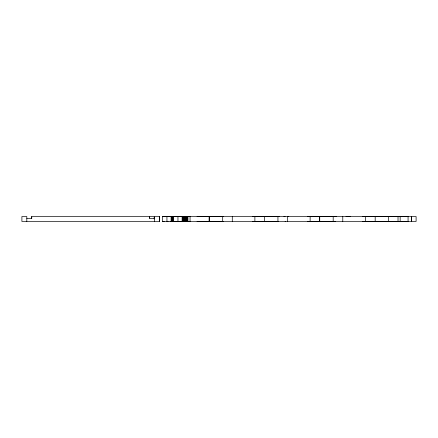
<?xml version="1.0" encoding="UTF-8"?>
<svg xmlns="http://www.w3.org/2000/svg" width="438" height="438" viewBox="0 0 438 438"><rect width="100%" height="100%" fill="white"/><g stroke="black" fill="none" stroke-linecap="round" stroke-linejoin="round"><path stroke-width="0.66" d="M154.57 221.453L154.565 216.547L159.476 216.547L159.476 221.453L21.9 221.453L21.9 216.547L26.811 216.547L26.811 221.453M26.806 218.387L31.717 218.387L31.717 216.547L154.171 216.553L154.171 219.005M149.654 218.387L149.654 216.547L149.654 218.387L154.57 218.387M371.26 216.525L375.185 216.531L375.191 221.436L369.135 221.436M162.345 216.558L416.1 216.547L416.1 221.453L162.345 221.464L162.345 216.558L167.946 216.558M178.326 216.531L179.126 216.536M178.326 221.442L179.126 221.442M209.342 216.531L207.721 216.531M264.547 216.531L262.74 216.531M283.89 216.558L285.116 216.553M319.789 216.531L317.55 216.525M365.232 216.564L366.464 216.564M390.499 216.564L408.238 216.531L404.696 216.525M209.342 221.442L207.721 221.436M264.547 221.442L262.74 221.436M319.789 221.442L315.727 221.436M365.232 221.475L366.146 221.475M391.304 221.469L408.238 221.436L402.527 221.436M170.53 216.553L167.272 216.558L167.644 216.553M174.061 216.531L173.36 216.536L175.211 216.536M174.861 216.558L182.515 216.564M185.876 216.536L176.673 216.558M190.607 221.436L187.688 221.442L187.688 216.536L190.607 216.531M223.26 216.531L197.062 216.558L198.337 216.558M336.619 216.525L307.553 216.558L308.834 216.558M374.923 216.558L369.754 216.558M167.644 221.464L167.25 221.464L168.11 221.464M170.53 221.464L170.125 221.458M174.861 221.469L185.876 221.447M223.26 221.436L197.062 221.464L198.337 221.464M278.502 221.436L252.354 221.464L253.586 221.464M285.127 221.469L285.346 221.469M374.791 221.464L371.304 221.469M364.805 221.464L362.801 221.464L389.218 221.436M207.459 216.564L207.82 216.564M261.294 216.558L264.114 216.558M279.247 216.531L252.354 216.558L253.586 216.558M315.037 216.558L319.362 216.558M345.982 216.547L350.274 216.547M380.704 216.564L393.182 216.525M389.47 216.531L362.801 216.558L364.077 216.558M174.592 221.442L173.36 221.442L175.211 221.442M178.66 221.442L178.939 221.442M367.329 221.475L367.69 221.475M263.627 221.464L264.114 221.464M287.295 221.469L287.7 221.469L287.531 216.525M317.002 221.469L319.362 221.464M335.284 221.436L307.553 221.464L308.834 221.464M384.849 221.475L391.862 221.436M177.948 216.531L177.965 221.436M181.146 216.531L181.693 216.531M288.467 216.558L288.795 216.558M166.933 216.553L166.949 221.458M181.146 221.436L181.693 221.436M164.195 221.464L162.345 221.464M408.068 216.531L408.068 221.436M400.157 216.525L400.157 221.436M398.022 216.525L398.022 221.436M388.429 216.531L388.429 221.436M365.38 216.525L365.38 221.436M342.779 216.525L342.779 221.436M333.187 216.531L333.187 221.436M319.724 216.531L319.724 221.442M319.68 216.558L319.68 221.464M310.131 216.525L310.131 221.436M277.938 216.531L277.938 221.436M264.475 216.531L264.432 221.464M254.883 216.525L254.883 221.436M232.282 216.525L232.282 221.436M222.69 216.531L222.69 221.436M190.048 216.531L190.048 221.436M187.891 216.536L187.891 221.442M187.409 216.536L187.409 221.442M187.064 216.536L187.064 221.442M186.659 216.536L186.659 221.442M186.199 216.536L186.199 221.442M185.69 216.536L185.69 221.442M185.143 216.536L185.143 221.442M184.562 216.536L184.562 221.442M183.96 216.536L183.96 221.442M183.347 216.536L183.347 221.442M182.734 216.536L182.734 221.442M182.126 216.536L182.126 221.442M173.547 216.558L173.547 221.464M172.944 216.558L172.944 221.464M172.331 216.558L172.331 221.464M171.718 216.558L171.718 221.464M171.105 216.558L171.105 221.464M159.47 216.547L159.47 221.453M31.717 216.547L31.717 218.387M411.512 221.453L411.512 216.547L411.496 221.453M209.227 221.442L209.227 216.531L209.183 221.464"/></g></svg>
